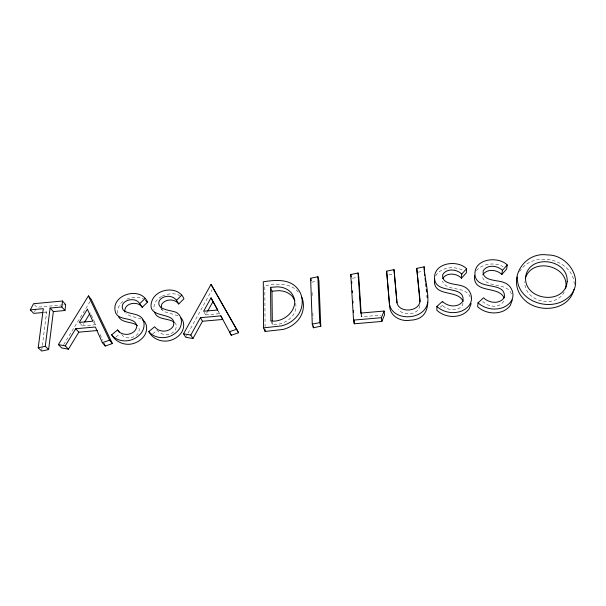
<?xml version="1.0" encoding="UTF-8"?>
<svg xmlns="http://www.w3.org/2000/svg" width="606" height="606" viewBox="0 0 606 606"><rect width="100%" height="100%" fill="white"/><g stroke="black" fill="none" stroke-linecap="round" stroke-linejoin="round"><path stroke-width="0.45" stroke-dasharray="3.03 2.27" d="M440.327 307.166L442.395 305.303L442.456 301.417M419.822 305.515C419.034 314.938 403.043 316.582 398.407 309.295M462.931 303.076L462.764 304.712C458.575 311.938 447.629 310.78 442.395 305.303M41.753 350.116L42.231 346.412M42.344 345.488L46.624 312.188L44.42 309.84M34.497 311.855L36.087 308.802M204.017 311.992L205.639 314.893L207.366 311.757M186.194 336.459L187.557 334.004M188.011 333.186L212.055 289.812M435.653 275.836C441.085 267.011 454.333 265.648 462.954 270.367M79.871 323.112L82.31 325.884L83.726 323.566M63.615 344.7L90.332 301.129M564.277 292.024C554.975 309.295 524.19 301.477 524.743 281.745M519.569 271.579C532.886 249.536 573.965 258.694 574.329 285.32M503.775 301.137C499.556 308.507 488.466 307.136 483.126 301.743L481.066 303.621M476.414 270.617C482.838 263.231 494.731 262.163 503.124 266.655M122.897 301.432C119.253 304.159 117.094 308.757 117.662 313.317M152.757 333.83L157.09 330.225C161.491 336.247 171.521 336.004 175.52 329.755L176.361 326.573L176.073 324.543L175.005 322.854M115.928 337.027L119.564 334.042M161.514 296.432C156.575 298.955 153.038 304.379 153.962 310.022M126.805 299.144C131.964 297.054 138.335 295.963 143.395 298.909M162.211 296.114C167.589 293.705 174.331 292.516 179.709 295.546M311.719 282.207L316.218 281.252M352.412 278.321L357.858 277.169M388.9 274.829L393.476 273.859M417.837 272.253L423.367 271.087M62.88 304.863L36.883 307.272L34.08 304.318M63.804 304.773L65.66 304.606M43.852 312.446L46.624 312.188M82.31 325.884L95.74 324.687L90.332 312.734M205.639 314.893L219.607 313.65L218.463 311.461M270.882 320.922L272.352 324.543C284.502 325.589 298.849 315.696 295.448 302.318M361.002 314.582L361.411 316.824L380.863 315.135M177.967 315.771L164.037 311.59L161.34 308.855M141.213 319.051L130.01 315.855L125.874 313.605M121.639 334.588C126.957 341.996 142.827 335.83 138.463 326.672M298.334 292.1C290.153 282.123 276.025 284.1 264.792 285.638L265.072 326.763M93.385 321.9L95.74 324.687M161.287 308.727L162.287 310.31M470.233 297.205C465.696 285.153 447.039 292.387 442.41 281.222M218.281 311.234L219.607 313.65M100.126 334.542L102.687 340.284M482.55 277.571C487.875 289.282 509.388 281.207 511.911 296.152M361.221 314.044L361.411 316.824M312.09 292.433L312.264 297.084M312.84 312.893L313.037 318.476M272.321 321.763L272.352 324.543"/><path stroke-width="0.91" d="M442.721 278.533C446.758 272.208 456.689 273.185 461.499 278.169L466.347 272.821L466.612 268.7C457.318 259.482 434.085 262.595 434.547 278.025C435.093 295.22 464.9 284.009 463.007 300.811C458.772 308.09 447.743 306.931 442.456 301.417L436.881 306.439L436.881 310.28C443.395 316.4 453.417 318.082 461.658 314.772A18.968 16.582 1.7 0 0 469.165 308.84L471.18 303.538M461.499 278.169L461.727 274.086L466.612 268.7M482.793 274.866C486.868 268.428 496.912 269.564 501.836 274.488L506.624 269.117L507.26 264.936C497.89 255.808 474.195 258.626 474.952 274.321C475.99 291.637 505.798 280.222 504.404 297.175C500.139 304.598 488.959 303.227 483.558 297.804L478.028 302.849L477.649 306.75C484.361 312.84 494.504 314.597 502.904 311.242A19.271 16.627 5.5 0 0 510.373 305.28L512.282 299.947M64.971 310.507L61.82 306.962L50.109 308.045L53.351 311.575L64.971 310.507L65.66 304.606L62.524 301.015L33.519 303.727L30.3 309.871L33.701 313.378L42.928 312.529M61.82 306.962L62.524 301.015M30.3 309.871L43.321 308.666L38.208 347.768L41.632 351.041L48.631 349.571L53.351 311.575M48.631 349.571L45.268 346.284L50.109 308.045M565.549 288.804C570.716 265.958 532.045 256.111 525.296 278.419M573.965 289.403C569.057 311.143 537.355 313.991 523.569 298.978C506.192 280.881 523.183 251.202 547.574 254.959C569.587 254.52 587.169 284.464 566.254 299.023C548.559 312.007 516.66 300.788 517.282 277.003M501.836 274.488L502.435 270.344L507.26 264.936M427.647 302.106C425.556 321.241 389.643 322.256 389.196 301.614L386.636 271.177L394.021 269.617L396.991 302.894M381.878 321.43L381.379 317.703L384.098 311.045L360.729 313.082L358.078 272.98L350.753 274.526L353.548 320.104L354.298 323.793L381.878 321.43L384.568 314.817L384.098 311.045M192.973 338.519L190.814 335.057L200.412 317.673L220.857 315.855L231.287 335.247L238.575 332.739L211.032 284.365L183.52 333.808L185.747 337.277L192.973 338.519L202.48 321.256L222.743 319.468L220.857 315.855M207.797 310.969L212.979 301.561L211.032 297.834L203.608 311.264L217.698 309.999L211.032 297.834M84.673 322.021L89.855 313.507M58.381 344.625L65.243 345.875L75.727 328.74L95.362 326.998L102.346 342.678L105.247 346.026L112.39 343.572L91.324 299.515L88.4 295.88L58.381 344.625L61.638 347.927L68.448 349.177L78.818 332.156L97.369 330.528M161.204 308.098L161.749 304.227C165.529 298.713 174.748 298.538 178.725 303.97L183.966 298.796C178.391 285.335 156.212 288.289 151.848 301.174C145.372 320.589 178.52 310.136 173.225 326.248C169.188 332.535 159.083 332.8 154.636 326.732L148.803 331.58C153.242 340.186 164.241 343.322 172.884 339.511A17.975 15.309 -32 0 0 180.611 333.792C184.368 329.285 185.08 321.756 180.596 317.483M178.725 303.97L176.49 300.288L181.777 295.084M124.919 312.022C123.518 302.962 137.895 300.341 142.228 307.303L147.516 302.152C140.531 285.191 108.875 295.304 115.844 313.272C120.026 321.498 135.441 316.196 136.782 326.331C135.63 335.224 122.291 337.178 117.534 329.997L111.663 334.815C116.428 343.072 126.942 346.624 135.653 342.701A17.96 15.052 -34.4 0 0 143.402 337.012C147.478 332.323 148.303 323.536 142.486 319.907M142.228 307.303L139.691 303.667L145.031 298.485M102.346 342.678L109.55 340.201L112.39 343.572M236.802 329.202L229.447 331.732L231.287 335.247M310.62 278.275L317.877 276.737L318.915 280.676L320.779 326.233L313.378 327.77L312.264 324.142L310.62 278.275L311.279 280.631M419.95 301.841L416.739 268.367L424.177 266.799C424.177 283.07 438.774 319.097 410.247 320.21C400.695 321.975 389.522 316.12 389.62 305.454L386.636 271.177M38.208 347.768L45.268 346.284M312.264 324.142L319.726 322.589L317.877 276.737M270.534 287.365L277.851 286.789L281.752 287.32A20.066 17.597 -20.8 0 1 291.092 292.615C302.106 306.053 285.706 323.157 270.882 320.922L270.534 287.365L271.98 291.206L272.314 320.839M271.98 291.206L279.23 290.638L283.1 291.168A19.892 17.483 -20.8 0 1 292.365 296.432L294.857 300.743M263.565 327.869L281.51 325.884A25.937 22.74 -20.6 0 0 295.296 318.158C303.205 310.764 304.788 297.41 297.773 288.895C289.539 278.343 274.935 280.025 263.292 281.775L263.565 327.869L265.102 331.437L282.896 329.475A25.71 22.596 -20.6 0 0 296.554 321.809C303.265 315.4 305.469 304.826 301.387 296.41M353.548 320.104L381.379 317.703M183.52 333.808L190.814 335.057M478.028 302.849C484.815 308.984 495.049 310.734 503.525 307.356A19.453 16.741 5.3 0 0 511.063 301.341C515.6 294.728 511.562 285.025 504.139 282.616C498.079 279.783 481.709 281.472 483.217 270.746C487.33 264.261 497.45 265.398 502.435 270.344M174.392 322.4C168.453 317.756 157.446 320.415 154.492 312.188M436.881 306.439C443.463 312.598 453.576 314.279 461.893 310.946A19.142 16.695 1.5 0 0 469.468 304.962C474.051 298.538 470.491 288.774 463.105 286.305C457.189 283.555 440.971 285.047 442.781 274.465C446.857 268.102 456.863 269.072 461.727 274.086M137.532 325.657C131.956 321.233 122.541 323.513 118.587 316.817M145.591 300.349L147.516 302.152M148.803 331.58C153.947 337.936 163.279 339.072 170.551 336.072A18.127 15.4 -31.9 0 0 178.346 330.308C182.959 325.058 182.724 315.234 175.71 312.166C170.574 310.052 155.674 309.954 159.378 300.561C163.188 295.016 172.475 294.827 176.49 300.288M111.663 334.815C116.617 341.201 125.866 342.269 133.002 339.307A18.119 15.135 -34.3 0 0 140.827 333.573C144.046 329.732 145.152 324.081 142.986 319.468C138.804 312.499 128.904 314.938 123.192 310.022C118.049 300.705 135.244 295.667 139.691 303.667M65.243 345.875L68.448 349.177M75.727 328.74L78.818 332.156M117.534 329.997L119.185 332.065M238.575 332.739L211.032 284.365M200.412 317.673L202.48 321.256M212.979 301.561L217.842 310.423M88.4 295.88L109.55 340.201M104.149 343.564L105.247 346.026M504.033 297.841C498.617 285.244 472.809 294.38 474.528 275.541M463.105 301.432C458.075 288.918 432.328 297.879 434.555 279.192M319.726 322.589L320.779 326.233M350.753 274.526L351.207 276.919M358.078 272.98L358.767 276.98L361.221 314.044M424.488 272.73L424.783 275.48M425.086 278.237L425.48 281.904M425.677 283.744L425.98 286.494M426.276 289.251L426.571 292.009M426.972 295.675L427.169 297.516M416.739 268.367L419.897 298.879C422.087 312.181 397.036 314.393 396.801 300.924L394.021 269.617M351.685 281.343L351.798 283.229M352.26 290.774L352.381 292.66M352.904 301.152L353.018 303.038M353.48 310.583L353.601 312.469M354.063 320.013L354.298 323.793M313.31 325.914L313.378 327.77M424.177 266.799L424.268 270.071M265.087 329.566L265.102 331.437M567.216 281.26C565.406 305.432 524.569 300.924 525.553 277.631C527.879 253.778 567.814 258.171 567.216 281.26M87.37 309.181L79.265 322.422L92.801 321.21L87.37 309.181"/></g></svg>
